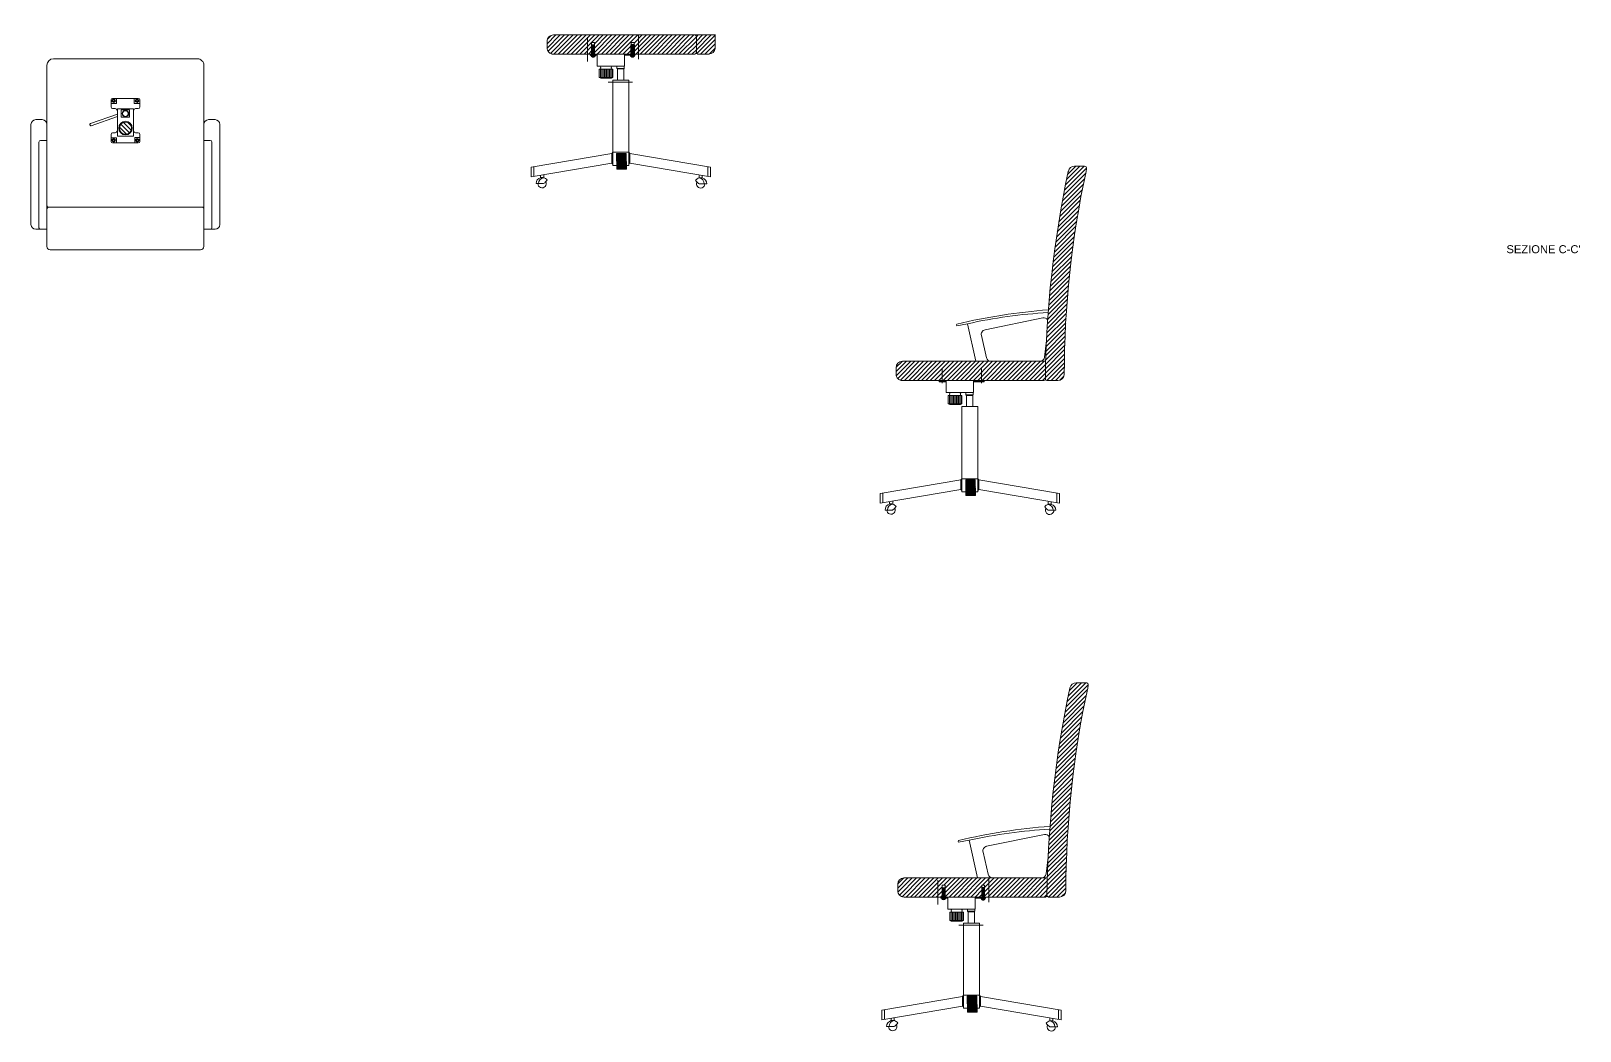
# Model space of a CAD drawing. Header units: millimetres. Extents: x 1212 to 3396, y 780 to 1892.
# Drawn here: x 1823.9 to 2307.9, y 779.6 to 1092.1 of the extents above; entities that cross this region are included whole.
import ezdxf

# ---------------------------------------------------------------- set-up
doc = ezdxf.new("R2010")
doc.units = ezdxf.units.MM
doc.linetypes.add('TRATTOPUNTO', pattern=[25.4, 12.7, -6.35, 0, -6.35])
for name, color, linetype, lineweight in [('A-FURN', 2, 'Continuous', 18), ('LINEE', 250, 'Continuous', 18), ('LINEE DI SEZIONE', 12, 'Continuous', 15), ('SCRITTE', 5, 'Continuous', 20)]:
    doc.layers.add(name, color=color, linetype=linetype, lineweight=lineweight)
doc.layers.add('DETTAGLI', color=4, linetype='TRATTOPUNTO')
doc.styles.get("Standard").update_dxf_attribs({"font": 'arial.ttf'})

msp = doc.modelspace()

# ---------------------------------------------------------------- hatches: boundary and pattern name
at = {"layer": 'A-FURN'}
h = msp.add_hatch(dxfattribs=at)
h.set_pattern_fill('ANSI31', color=256, scale=0.19)
h.set_pattern_definition([(45, (107.0177, -156.9117), (-0.42656217, 0.42656217), [])])
h.paths.add_polyline_path([(2000.84, 1084.83), (2000, 1084.83), (2000, 1084.46), (2000.84, 1084.46)])
h.paths.add_polyline_path([(1999.11, 1084.83), (1998.71, 1084.83), (1998.71, 1084.46), (1999.11, 1084.46)])
h.paths.add_polyline_path([(2011.48, 1084.84), (2009.4, 1084.84), (2009.4, 1084.46), (2011.48, 1084.46)])
h.paths.add_polyline_path([(2012.68, 1084.84), (2012.37, 1084.84), (2012.37, 1084.46), (2012.68, 1084.46)])
at = {"layer": 'LINEE DI SEZIONE', "transparency": 33554687}
h = msp.add_hatch(dxfattribs=at)
h.set_pattern_fill('ANSI31', color=256, scale=0.3)
h.paths.add_polyline_path([(1999.77, 1088.03), (1999.34, 1088.03), (1999.11, 1087.91), (1999.77, 1087.91)])
edge = h.paths.add_edge_path()
edge.add_line((2012.37, 1087.91), (2012.37, 1084.84))
edge.add_line((2012.37, 1084.84), (2031.34, 1084.84))
edge.add_arc((2031.34, 1085.34), 0.5, 270.0135, 360)
edge.add_line((2031.84, 1085.34), (2031.84, 1090.33))
edge.add_arc((2031.34, 1090.33), 0.5, 360, 450)
edge.add_line((2031.34, 1090.83), (1987.2, 1090.83))
edge.add_arc((1987.2, 1088.83), 2, 90, 180)
edge.add_line((1985.2, 1088.83), (1985.2, 1086.83))
edge.add_arc((1987.2, 1086.83), 2, 180, 270.0141)
edge.add_line((1987.2, 1084.83), (1999.11, 1084.83))
edge.add_line((1999.11, 1084.83), (1999.11, 1085.79))
edge.add_line((1999.11, 1085.79), (1999.34, 1086.02))
edge.add_line((1999.34, 1086.02), (1999.11, 1086.02))
edge.add_line((1999.11, 1086.02), (1999.11, 1088.51))
edge.add_line((1999.11, 1088.51), (2000, 1088.51))
edge.add_line((2000, 1088.51), (2000, 1084.83))
edge.add_line((2000, 1084.83), (2011.48, 1084.84))
edge.add_line((2011.48, 1084.84), (2011.48, 1088.51))
edge.add_line((2011.48, 1088.51), (2012.37, 1088.51))
edge.add_line((2012.37, 1088.51), (2012.37, 1087.91))
h = msp.add_hatch(dxfattribs=at)
h.set_pattern_fill('ANSI31', color=256, scale=0.3)
h.paths.add_polyline_path([(2031.84, 1085.34, 0.414214), (2032.34, 1084.84), (2035.76, 1084.84, 0.383191), (2037.75, 1086.63), (2037.75, 1090.83), (2031.34, 1090.83, -0.414214), (2031.84, 1090.33)])
at = {"layer": 'LINEE DI SEZIONE'}
h = msp.add_hatch(dxfattribs=at)
h.set_pattern_fill('ANSI31', color=256, scale=0.1, angle=90)
h.set_pattern_definition([(135, (-109.0481, 101.98467), (-0.224506403, -0.224506403), [])])
h.paths.add_polyline_path([(2009.99, 1048.91), (2006.99, 1048.91), (2006.94, 1053.83), (2009.94, 1053.83)])
h.paths.add_polyline_path([(2011.48, 1084.83), (2009.4, 1084.85), (2009.4, 1084.46), (2011.48, 1084.46)])
h.paths.add_polyline_path([(2012.68, 1084.84), (2012.37, 1084.84), (2012.37, 1084.46), (2012.68, 1084.46)])
h.paths.add_polyline_path([(2000.84, 1084.84), (1999.99, 1084.84), (1999.99, 1084.46), (2000.84, 1084.46)])
h.paths.add_polyline_path([(1999.11, 1084.84), (1998.71, 1084.84), (1998.71, 1084.46), (1999.07, 1084.46), (1999.11, 1084.46)])
at = {"layer": 'LINEE DI SEZIONE', "transparency": 33554687}
h = msp.add_hatch(dxfattribs=at)
h.set_pattern_fill('ANSI31', color=256, scale=0.3, angle=270)
h.paths.add_polyline_path([(1851.57, 1061.72, 1), (1855.38, 1061.72, 1)])
at = {"layer": 'LINEE DI SEZIONE'}
h = msp.add_hatch(dxfattribs=at)
h.set_pattern_fill('ANSI31', color=256, scale=0.3)
h.paths.add_polyline_path([(2153.61, 1048.17), (2153.76, 1049, 0.467687), (2153.07, 1049.83), (2150.03, 1049.83, 0.352514), (2148.08, 1048.25), (2148.06, 1048.17, 0.049744), (2140.89, 983.36, 0.414214), (2141.39, 982.86), (2144.81, 982.86, 0.383262), (2146.8, 984.65, -0.05281)])
h = msp.add_hatch(dxfattribs=at)
h.set_pattern_fill('ANSI31', color=256, scale=0.3)
h.paths.add_polyline_path([(2141, 988.85), (2139.26, 988.85, -0.020374), (2139.14, 988.85), (2123.95, 988.85, -0.022356), (2123.82, 988.85), (2096.25, 988.85, 0.414214), (2094.25, 986.85), (2094.25, 984.85, 0.414283), (2096.25, 982.85), (2108.16, 982.85), (2109.89, 982.85), (2118.44, 982.86), (2120.53, 982.85), (2121.72, 982.86), (2140.39, 982.86, 0.414145), (2140.89, 983.36), (2140.89, 983.36, -0.004178)])
h = msp.add_hatch(dxfattribs=at)
h.set_pattern_fill('ANSI31', color=256, scale=0.1, angle=90)
h.paths.add_polyline_path([(2120.93, 982.85), (2120.53, 982.85), (2118.44, 982.86), (2118.44, 982.48), (2120.93, 982.48)])
h.paths.add_polyline_path([(2109.89, 982.85), (2108.6, 982.85), (2108.6, 982.48), (2109.04, 982.48), (2109.89, 982.48)])
h.paths.add_polyline_path([(2108.6, 982.85), (2108.16, 982.85), (2107.76, 982.85), (2107.76, 982.48), (2108.12, 982.48), (2108.16, 982.48), (2108.6, 982.48)])
h.paths.add_polyline_path([(2121.72, 982.86), (2120.93, 982.85), (2120.93, 982.48), (2121.72, 982.48)])
h.paths.add_polyline_path([(2118.99, 951.85), (2115.99, 951.85), (2116.03, 946.92), (2119.04, 946.92)])
h = msp.add_hatch(dxfattribs=at)
h.set_pattern_fill('ANSI31', color=256, scale=0.3)
h.set_pattern_definition([(45, (0.5051, -161.3812), (-0.6735192, 0.6735192), [])])
h.paths.add_polyline_path([(2141.5, 827.47), (2139.77, 827.47, -0.020374), (2139.65, 827.47), (2124.45, 827.47, -0.022356), (2124.33, 827.47), (2096.75, 827.47, 0.414214), (2094.75, 825.47), (2094.75, 823.47, 0.414283), (2096.75, 821.47), (2108.66, 821.47), (2108.66, 824.4), (2108.66, 825.15), (2109.55, 825.15), (2109.55, 824.25), (2109.55, 821.47), (2110.39, 821.47), (2118.95, 821.48), (2121.04, 821.46), (2121.04, 821.47), (2121.04, 825.15), (2121.92, 825.15), (2121.92, 821.47), (2122.23, 821.48), (2140.9, 821.48, 0.414145), (2141.4, 821.98), (2141.4, 821.98, -0.004178)])
h.paths.add_polyline_path([(2154.11, 886.79), (2154.26, 887.62, 0.467687), (2153.58, 888.45), (2150.54, 888.45, 0.354068), (2148.58, 886.86, 0.049804), (2141.4, 821.98, 0.414214), (2141.9, 821.48), (2145.31, 821.48, 0.383262), (2147.3, 823.27, -0.05281)])
h = msp.add_hatch(dxfattribs=at)
h.set_pattern_fill('ANSI31', color=256, scale=0.1, angle=90)
h.set_pattern_definition([(135, (0.50507, -161.3812), (-0.224506403, -0.224506403), [])])
h.paths.add_polyline_path([(2119.54, 785.54), (2116.54, 785.54), (2116.5, 790.47), (2119.5, 790.47)])
h.paths.add_polyline_path([(2121.04, 821.46), (2118.95, 821.48), (2118.95, 821.1), (2121.04, 821.1)])
h.paths.add_polyline_path([(2122.23, 821.48), (2121.92, 821.47), (2121.92, 821.1), (2122.23, 821.1)])
h.paths.add_polyline_path([(2110.39, 821.47), (2109.55, 821.47), (2109.55, 821.09), (2110.39, 821.09)])
h.paths.add_polyline_path([(2108.66, 821.47), (2108.26, 821.47), (2108.26, 821.09), (2108.63, 821.09), (2108.66, 821.09)])

# ---------------------------------------------------------------- linework, layer by layer
at = {"layer": 'A-FURN', "linetype": 'TRATTOPUNTO', "ltscale": 0.6}
for p, q in [((1997.88, 1082.52), (1997.88, 1092.06)), ((2013.72, 1083.24), (2013.72, 1091.53)), ((2011.94, 1076.1), (2003.64, 1076.1)), ((2107.34, 819.14), (2107.34, 828.68)), ((2123.18, 819.85), (2123.18, 828.15)), ((2121.49, 812.73), (2113.19, 812.73))]:
    msp.add_line(p, q, dxfattribs=at)
at = {"layer": 'A-FURN'}
for p, q in [((2031.34, 1090.83), (2037.78, 1090.83)), ((2037.75, 1086.63), (2037.75, 1090.83)), ((2000, 1084.46), (2000.84, 1084.46)), ((2011.48, 1084.46), (2009.4, 1084.46)), ((2012.37, 1084.83), (2012.37, 1084.46)), ((2032.34, 1084.84), (2035.76, 1084.84)), ((2001.92, 1080.15), (2001.92, 1077.54)), ((2002.32, 1080.15), (2002.32, 1077.54)), ((2002.72, 1080.15), (2002.72, 1077.54)), ((2003.12, 1080.15), (2003.12, 1077.54)), ((2003.52, 1080.15), (2003.52, 1077.54)), ((2003.92, 1080.15), (2003.92, 1077.54)), ((2004.32, 1080.15), (2004.32, 1077.54)), ((2004.72, 1080.15), (2004.72, 1077.54)), ((2005.12, 1080.15), (2005.12, 1077.54)), ((2005.52, 1080.15), (2005.52, 1077.54)), ((2007.18, 1080.21), (2007.02, 1080.38)), ((2009.17, 1080.21), (2007.18, 1080.21)), ((2007.18, 1076.69), (2007.18, 1080.21)), ((2009.33, 1080.38), (2009.17, 1080.21)), ((2009.18, 1076.69), (2009.17, 1080.21)), ((2005.76, 1076.69), (2005.76, 1050.08)), ((2005.76, 1076.69), (2010.76, 1076.69)), ((2010.76, 1050.08), (2010.76, 1076.69)), ((1848.95, 1070.51), (1848.95, 1068.32)), ((1857.45, 1071.01), (1849.45, 1071.01)), ((1850.7, 1069.42), (1850.7, 1071.01)), ((1856.17, 1069.42), (1856.17, 1071.01)), ((1857.95, 1070.51), (1857.95, 1068.32)), ((1850.95, 1066.06), (1842.55, 1063.11)), ((1842.77, 1062.47), (1850.95, 1065.34)), ((1848.95, 1069.42), (1850.7, 1069.42)), ((1849.45, 1067.82), (1850.3, 1067.82)), ((1850.3, 1067.82), (1849.45, 1067.82)), ((1850.95, 1067.73), (1850.95, 1059.17)), ((1850.95, 1067.73), (1855.95, 1067.73)), ((1855.95, 1059.17), (1855.95, 1067.73)), ((1857.92, 1069.42), (1856.17, 1069.42)), ((1856.59, 1067.82), (1857.45, 1067.82)), ((1823.95, 1062.86), (1823.95, 1031.61)), ((1827.45, 1064.36), (1825.45, 1064.36)), ((1828.95, 1057.84), (1828.95, 1062.86)), ((1842.37, 1062.73), (1842.39, 1062.66)), ((1850.3, 1060.26), (1849.45, 1060.26)), ((1857.45, 1060.26), (1856.59, 1060.26)), ((1856.59, 1060.26), (1857.45, 1060.26)), ((1877.95, 1062.86), (1877.95, 1057.84)), ((1879.45, 1064.36), (1881.45, 1064.36)), ((1882.95, 1062.86), (1882.95, 1031.61)), ((1826.45, 1057.34), (1826.45, 1030.61)), ((1828.95, 1057.84), (1826.95, 1057.84)), ((1848.95, 1057.57), (1848.95, 1059.76)), ((1848.95, 1058.66), (1850.69, 1058.66)), ((1849.45, 1057.07), (1857.45, 1057.07)), ((1850.69, 1058.66), (1850.69, 1057.07)), ((1850.95, 1059.17), (1855.95, 1059.17)), ((1856.35, 1057.06), (1856.35, 1058.81)), ((1856.35, 1058.81), (1857.95, 1058.81)), ((1857.95, 1057.57), (1857.95, 1059.76)), ((1877.95, 1057.84), (1879.95, 1057.84)), ((1880.45, 1057.34), (1880.45, 1030.61)), ((2005.76, 1054.15), (2005.44, 1053.76)), ((2005.44, 1053.76), (2005.44, 1050.76)), ((2005.44, 1050.76), (2005.76, 1050.5)), ((2005.76, 1054.15), (2010.76, 1054.16)), ((2009.94, 1053.83), (2006.94, 1053.83)), ((2006.94, 1053.83), (2006.99, 1048.91)), ((2006.94, 1053.83), (2009.94, 1053.83)), ((2009.94, 1053.83), (2009.99, 1048.91)), ((2010.76, 1054.16), (2011.09, 1053.78)), ((2011.09, 1050.78), (2010.76, 1050.52)), ((2011.09, 1053.78), (2011.09, 1050.78)), ((1981.06, 1046.63), (1981.06, 1049.63)), ((1981.06, 1046.63), (1981.06, 1049.63)), ((1983.16, 1046.99), (1983.16, 1046.22)), ((1984.15, 1046.22), (1984.15, 1047.16)), ((2005.76, 1050.08), (2006.94, 1050.08)), ((2007, 1048.91), (2010.01, 1048.91)), ((2009.97, 1050.08), (2010.76, 1050.08)), ((2032.69, 1047.11), (2032.69, 1046.15)), ((2033.68, 1046.15), (2033.68, 1046.94)), ((2035.47, 1046.63), (2035.47, 1049.63)), ((2035.47, 1046.63), (2035.47, 1049.63)), ((2148.06, 1048.17), (2148.08, 1048.25)), ((2150.03, 1049.83), (2153.07, 1049.83)), ((2153.61, 1048.17), (2153.76, 1049)), ((1981.74, 1044.37), (1982.33, 1044.37)), ((1982.33, 1044.37), (1984.13, 1044.37)), ((2034.5, 1044.3), (2032.71, 1044.3)), ((2034.5, 1044.3), (2035.09, 1044.3)), ((1828.95, 1036.48), (1828.95, 1037.48)), ((1828.95, 1036.48), (1828.95, 1024.71)), ((1829.45, 1036.98), (1829.45, 1036.98)), ((1877.45, 1036.98), (1877.45, 1036.98)), ((1877.95, 1037.48), (1877.95, 1036.48)), ((1877.95, 1024.71), (1877.95, 1036.48)), ((1825.45, 1030.11), (1826.95, 1030.11)), ((1826.95, 1030.11), (1828.95, 1030.11)), ((1879.95, 1030.11), (1877.95, 1030.11)), ((1881.45, 1030.11), (1879.95, 1030.11)), ((1829.95, 1023.71), (1876.95, 1023.71)), ((2140.08, 1002.39), (2122.05, 998.7)), ((2113.26, 999.97), (2116.61, 1000.59)), ((2119.19, 988.85), (2116.61, 1000.59)), ((2122.49, 989.98), (2120.9, 996.9)), ((2140.63, 990.14), (2141.24, 995.33)), ((2096.25, 988.85), (2141, 988.85)), ((2094.25, 984.85), (2094.25, 986.85)), ((2096.25, 982.85), (2108.16, 982.85)), ((2107.76, 982.48), (2107.76, 982.85)), ((2109.89, 982.85), (2108.16, 982.85)), ((2120.53, 982.85), (2118.44, 982.86)), ((2121.72, 982.86), (2120.5, 982.84)), ((2121.72, 982.86), (2121.72, 982.48)), ((2140.39, 982.86), (2121.72, 982.86)), ((2140.89, 985.03), (2140.89, 983.36)), ((2141.39, 982.86), (2144.81, 982.86)), ((2107.76, 982.48), (2108.12, 982.48)), ((2108.12, 982.48), (2108.16, 982.48)), ((2109.04, 982.48), (2108.16, 982.48)), ((2109.04, 982.48), (2109.89, 982.48)), ((2110.57, 978.17), (2114.81, 978.17)), ((2110.97, 978.17), (2110.97, 975.56)), ((2111.37, 978.17), (2111.37, 975.56)), ((2111.77, 978.17), (2111.77, 975.56)), ((2112.17, 978.17), (2112.17, 975.56)), ((2112.57, 978.17), (2112.57, 975.56)), ((2112.97, 978.17), (2112.97, 975.56)), ((2113.37, 978.17), (2113.37, 975.56)), ((2113.77, 978.17), (2113.77, 975.56)), ((2114.17, 978.17), (2114.17, 975.56)), ((2114.57, 978.17), (2114.57, 975.56)), ((2116.22, 978.22), (2116.07, 978.39)), ((2116.22, 974.7), (2116.22, 978.22)), ((2118.22, 978.22), (2116.22, 978.22)), ((2118.38, 978.39), (2118.22, 978.22)), ((2118.22, 974.7), (2118.22, 978.22)), ((2121.72, 982.48), (2118.44, 982.48)), ((2120.53, 982.48), (2118.44, 982.48)), ((2118.44, 980.74), (2118.44, 981.41)), ((2110.57, 975.56), (2114.81, 975.56)), ((2110.57, 975.56), (2111, 975.33)), ((2114.81, 975.56), (2114.38, 975.33)), ((2114.81, 974.7), (2114.81, 948.1)), ((2114.81, 974.7), (2119.81, 974.7)), ((2119.81, 948.1), (2119.81, 974.7)), ((2114.81, 952.17), (2114.49, 951.78)), ((2114.49, 951.78), (2114.49, 948.78)), ((2114.49, 948.78), (2114.81, 948.52)), ((2114.81, 952.17), (2119.81, 952.18)), ((2118.99, 951.85), (2115.99, 951.85)), ((2115.99, 951.85), (2116.03, 946.92)), ((2115.99, 951.85), (2118.99, 951.85)), ((2118.99, 951.85), (2119.04, 946.92)), ((2119.81, 952.18), (2120.14, 951.79)), ((2120.14, 948.79), (2119.81, 948.54)), ((2120.14, 951.79), (2120.14, 948.79)), ((2090.11, 944.65), (2090.11, 947.65)), ((2090.11, 944.65), (2090.11, 947.65)), ((2092.21, 945), (2092.21, 944.24)), ((2093.2, 944.24), (2093.2, 945.17)), ((2114.81, 948.1), (2115.99, 948.1)), ((2116.05, 946.92), (2119.05, 946.92)), ((2119.01, 948.1), (2119.81, 948.1)), ((2141.74, 945.12), (2141.74, 944.16)), ((2142.73, 944.16), (2142.73, 944.95)), ((2144.52, 944.65), (2144.52, 947.65)), ((2144.52, 944.65), (2144.52, 947.65)), ((2090.79, 942.39), (2091.38, 942.39)), ((2091.38, 942.39), (2093.18, 942.39)), ((2143.55, 942.32), (2141.75, 942.32)), ((2143.55, 942.32), (2144.14, 942.32)), ((2148.56, 886.79), (2148.58, 886.87)), ((2150.54, 888.45), (2153.58, 888.45)), ((2154.11, 886.79), (2154.26, 887.62)), ((2113.77, 838.59), (2117.11, 839.21)), ((2119.7, 827.47), (2117.11, 839.21)), ((2140.58, 841.01), (2122.55, 837.32)), ((2122.99, 828.6), (2121.41, 835.52)), ((2141.14, 828.76), (2141.74, 833.95)), ((2094.75, 823.47), (2094.75, 825.47)), ((2096.75, 827.47), (2141.5, 827.47)), ((2109.55, 825.15), (2108.66, 825.15)), ((2108.66, 825.15), (2108.66, 824.4)), ((2108.66, 824.25), (2109.55, 824.4)), ((2109.55, 824.4), (2108.66, 824.4)), ((2108.66, 824.4), (2108.66, 821.09)), ((2108.66, 824.1), (2109.55, 824.25)), ((2108.66, 823.95), (2109.55, 824.1)), ((2108.66, 823.95), (2109.55, 824.1)), ((2108.66, 823.8), (2109.55, 823.95)), ((2108.66, 823.65), (2109.55, 823.8)), ((2108.66, 823.5), (2109.55, 823.65)), ((2108.66, 823.35), (2109.55, 823.5)), ((2108.66, 823.2), (2109.55, 823.35)), ((2108.66, 823.05), (2109.55, 823.2)), ((2108.66, 822.9), (2109.55, 823.05)), ((2108.66, 822.75), (2109.55, 822.9)), ((2109.55, 825.15), (2109.55, 824.25)), ((2109.55, 824.4), (2109.55, 821.09)), ((2141.4, 823.65), (2141.4, 821.98)), ((2096.75, 821.47), (2108.66, 821.47)), ((2108.26, 821.09), (2108.26, 821.47)), ((2108.26, 821.09), (2108.63, 821.09)), ((2108.53, 820.92), (2109.68, 820.92)), ((2108.63, 821.09), (2108.66, 821.09)), ((2108.66, 822.6), (2109.55, 822.75)), ((2108.66, 822.45), (2109.55, 822.6)), ((2108.66, 822.3), (2109.55, 822.45)), ((2108.66, 822.15), (2109.55, 822.3)), ((2108.66, 822), (2109.55, 822.15)), ((2108.66, 821.85), (2109.55, 822)), ((2108.66, 821.7), (2109.55, 821.85)), ((2108.66, 821.55), (2109.55, 821.7)), ((2108.66, 821.4), (2109.55, 821.55)), ((2108.66, 821.25), (2109.55, 821.4)), ((2109.55, 821.09), (2108.66, 821.09)), ((2110.39, 821.47), (2109.55, 821.47)), ((2109.55, 821.09), (2110.39, 821.09)), ((2109.71, 820.95), (2109.71, 821.09)), ((2121.04, 821.46), (2118.95, 821.48)), ((2120.87, 821.1), (2118.95, 821.1)), ((2118.95, 819.36), (2118.95, 820.03)), ((2121.04, 821.5), (2121.04, 821.1)), ((2122.23, 821.48), (2121.92, 821.47)), ((2121.92, 821.47), (2121.92, 821.1)), ((2122.23, 821.48), (2122.23, 821.1)), ((2140.9, 821.48), (2122.23, 821.48)), ((2141.9, 821.48), (2145.31, 821.48)), ((2111.07, 816.79), (2115.31, 816.79)), ((2111.07, 814.18), (2115.31, 814.18)), ((2111.07, 814.18), (2111.5, 813.94)), ((2111.47, 816.79), (2111.47, 814.18)), ((2111.87, 816.79), (2111.87, 814.18)), ((2112.27, 816.79), (2112.27, 814.18)), ((2112.67, 816.79), (2112.67, 814.18)), ((2113.07, 816.79), (2113.07, 814.18)), ((2113.47, 816.79), (2113.47, 814.18)), ((2113.87, 816.79), (2113.87, 814.18)), ((2114.27, 816.79), (2114.27, 814.18)), ((2114.67, 816.79), (2114.67, 814.18)), ((2115.31, 814.18), (2114.89, 813.94)), ((2115.07, 816.79), (2115.07, 814.18)), ((2115.32, 813.32), (2115.32, 786.72)), ((2115.32, 813.32), (2120.32, 813.32)), ((2116.73, 816.84), (2116.57, 817.01)), ((2116.73, 813.32), (2116.73, 816.84)), ((2118.72, 816.84), (2116.73, 816.84)), ((2118.88, 817.01), (2118.72, 816.84)), ((2118.73, 813.32), (2118.72, 816.84)), ((2120.32, 786.72), (2120.32, 813.32)), ((2115.32, 790.78), (2114.99, 790.4)), ((2114.99, 790.4), (2114.99, 787.4)), ((2115.32, 790.78), (2120.32, 790.8)), ((2119.5, 790.47), (2116.49, 790.47)), ((2116.5, 790.47), (2116.54, 785.54)), ((2116.5, 790.47), (2119.5, 790.47)), ((2119.5, 790.47), (2119.54, 785.54)), ((2120.32, 790.8), (2120.64, 790.41)), ((2120.64, 790.41), (2120.64, 787.41)), ((2090.61, 783.27), (2090.61, 786.27)), ((2090.61, 783.27), (2090.61, 786.27)), ((2114.99, 787.4), (2115.32, 787.14)), ((2115.32, 786.72), (2116.49, 786.72)), ((2116.56, 785.54), (2119.56, 785.54)), ((2119.52, 786.72), (2120.32, 786.72)), ((2120.64, 787.41), (2120.32, 787.15)), ((2145.02, 783.27), (2145.02, 786.27)), ((2145.02, 783.27), (2145.02, 786.27)), ((2091.29, 781.01), (2091.89, 781.01)), ((2091.89, 781.01), (2093.68, 781.01)), ((2092.71, 783.62), (2092.71, 782.85)), ((2093.7, 782.85), (2093.7, 783.79)), ((2142.24, 783.74), (2142.24, 782.78)), ((2144.05, 780.93), (2142.26, 780.93)), ((2143.23, 782.78), (2143.23, 783.57)), ((2144.05, 780.93), (2144.65, 780.93))]:
    msp.add_line(p, q, dxfattribs=at)
at = {"layer": 'A-FURN', "linetype": 'Continuous'}
msp.add_line((2108.5, 821.09), (2108.5, 820.95), dxfattribs=at)
at = {"layer": 'A-FURN'}
for points in [[(2011.48, 1084.84), (2000, 1084.83), (2000, 1088.51), (1999.11, 1088.51), (1999.11, 1084.83), (1987.2, 1084.83, -0.414286), (1985.2, 1086.83), (1985.2, 1088.83, -0.414214), (1987.2, 1090.83), (2031.34, 1090.83, -0.414214), (2031.84, 1090.33), (2031.84, 1085.34, -0.414145), (2031.34, 1084.84), (2012.37, 1084.84)], [(1828.95, 1037.48, 0.414214), (1829.45, 1036.98), (1877.45, 1036.98, 0.414214), (1877.95, 1037.48), (1877.95, 1057.17), (1877.95, 1081.37, 0.414214), (1875.95, 1083.37), (1830.95, 1083.37, 0.414213), (1828.95, 1081.37), (1828.95, 1057.17), (1828.95, 1037.48)]]:
    msp.add_lwpolyline(points, format="xyb", dxfattribs=at)
for points in [[(1985.2, 1086.83), (1985.2, 1088.83)], [(1998.71, 1084.83), (1998.71, 1084.46), (1999.11, 1084.46)], [(2012.37, 1084.83), (2012.37, 1088.51), (2011.48, 1088.51), (2011.48, 1084.83)], [(2012.68, 1084.84), (2012.68, 1084.46), (2012.37, 1084.46)], [(2001.52, 1077.54), (2001.52, 1080.15), (2005.76, 1080.15), (2005.76, 1077.54)], [(2002.02, 1081.09), (2001.9, 1080.94), (2002.02, 1080.81), (2001.9, 1080.68), (2002.02, 1080.56), (2001.9, 1080.46), (2002.02, 1080.34), (2001.9, 1080.25), (2002.02, 1080.15)], [(2005.26, 1081.09), (2005.38, 1080.94), (2005.26, 1080.81), (2005.38, 1080.68), (2005.26, 1080.56), (2005.38, 1080.46), (2005.26, 1080.34), (2005.38, 1080.25), (2005.26, 1080.15)], [(2005.44, 1050.76), (1980.27, 1046.5), (1980.27, 1049.5), (2005.45, 1053.78)], [(2011.09, 1050.78), (2036.26, 1046.5), (2036.26, 1049.5), (2011.09, 1053.78)], [(2110.57, 975.56), (2110.57, 978.17)], [(2111.07, 979.11), (2110.94, 978.96), (2111.07, 978.83), (2110.94, 978.7), (2111.07, 978.58), (2110.94, 978.48), (2111.07, 978.36), (2110.94, 978.27), (2111.07, 978.17)], [(2114.31, 979.11), (2114.43, 978.96), (2114.31, 978.83), (2114.43, 978.7), (2114.31, 978.58), (2114.43, 978.48), (2114.31, 978.36), (2114.43, 978.27), (2114.31, 978.17)], [(2114.81, 978.17), (2114.81, 975.56)], [(2114.38, 975.33), (2111, 975.33)], [(2114.49, 948.78), (2089.32, 944.51), (2089.32, 947.51), (2114.5, 951.79)], [(2120.14, 948.79), (2145.31, 944.51), (2145.31, 947.51), (2120.14, 951.79)], [(2121.92, 821.47), (2121.92, 825.15), (2121.04, 825.15), (2121.04, 821.47)], [(2111.07, 814.18), (2111.07, 816.79)], [(2111.57, 817.73), (2111.45, 817.58), (2111.57, 817.45), (2111.45, 817.32), (2111.57, 817.2), (2111.45, 817.1), (2111.57, 816.98), (2111.45, 816.89), (2111.57, 816.79)], [(2114.89, 813.94), (2111.5, 813.94)], [(2114.81, 817.73), (2114.94, 817.58), (2114.81, 817.45), (2114.94, 817.32), (2114.81, 817.2), (2114.94, 817.1), (2114.81, 816.98), (2114.94, 816.89), (2114.81, 816.79)], [(2115.31, 816.79), (2115.31, 814.18)], [(2114.99, 787.4), (2089.82, 783.13), (2089.82, 786.13), (2115.01, 790.41)], [(2120.64, 787.41), (2145.81, 783.13), (2145.81, 786.13), (2120.64, 790.41)]]:
    msp.add_lwpolyline(points, dxfattribs=at)
for points in [[(2000.84, 1084.83), (2009.4, 1084.84), (2009.4, 1081.09), (2000.84, 1081.09)], [(2007.02, 1081.09), (2007.02, 1080.38), (2009.33, 1080.38), (2009.33, 1081.09)], [(2001.52, 1077.54), (2005.76, 1077.54), (2005.33, 1077.31), (2001.95, 1077.31)], [(1852.16, 1067.4), (1854.75, 1067.4), (1854.75, 1065.1), (1852.16, 1065.1)], [(2109.89, 982.85), (2118.44, 982.86), (2118.44, 979.11), (2109.89, 979.11)], [(2116.07, 979.11), (2116.07, 978.39), (2118.38, 978.39), (2118.38, 979.11)], [(2110.39, 821.47), (2118.95, 821.48), (2118.95, 817.73), (2110.39, 817.73)], [(2116.57, 817.73), (2116.57, 817.01), (2118.88, 817.01), (2118.88, 817.73)]]:
    msp.add_lwpolyline(points, close=True, dxfattribs=at)
for centre, radius in [((1853.45, 1066.25), 0.997), ((1853.45, 1066.25), 0.872), ((1853.48, 1061.72), 2.12), ((1853.48, 1061.72), 1.9)]:
    msp.add_circle(centre, radius, dxfattribs=at)
for centre, radius, start, end in [((2032.34, 1085.34), 0.5, 180, 270), ((2035.76, 1086.84), 2, 270.0141, 353.8797), ((1849.45, 1070.51), 0.5, 90, 180), ((1857.45, 1070.51), 0.5, 0, 90), ((1849.45, 1068.32), 0.5, 180, 270), ((1850.3, 1067.32), 0.5, 42.7692, 90), ((1849.9, 1066.95), 1.05, 1.5411, 42.7692), ((1856.99, 1066.95), 1.05, 137.2308, 178.4589), ((1856.59, 1067.32), 0.5, 90, 137.2308), ((1857.45, 1068.32), 0.5, 270, 0), ((1825.45, 1062.86), 1.5, 90, 180), ((1827.45, 1062.86), 1.5, 360, 90), ((1842.65, 1062.83), 0.3, 109.3575, 199.3575), ((1842.68, 1062.76), 0.3, 199.3575, 289.3575), ((1849.45, 1059.76), 0.5, 90, 180), ((1850.3, 1060.76), 0.5, 270, 317.2308), ((1849.9, 1061.13), 1.05, 317.2308, 358.4589), ((1856.99, 1061.13), 1.05, 181.5411, 222.7692), ((1856.59, 1060.76), 0.5, 222.7692, 270), ((1857.45, 1059.76), 0.5, 0, 90), ((1879.45, 1062.86), 1.5, 90, 180), ((1881.45, 1062.86), 1.5, 0, 90), ((1826.95, 1057.34), 0.5, 90, 180), ((1849.45, 1057.57), 0.5, 180, 270), ((1857.45, 1057.57), 0.5, 270, 0), ((1879.95, 1057.34), 0.5, 0, 90), ((1983.65, 1044.37), 1.91, 104.9882, 180), ((1984.36, 1044.4), 1.83, 96.7519, 180.9034), ((1983.65, 1044.37), 1.91, 75.0118, 104.9882), ((1983.65, 1044.37), 1.91, 35.449, 75.0118), ((1981.18, 1048.33), 4.93, 317.468, 324.7631), ((2033.18, 1044.3), 1.91, 104.9882, 144.551), ((2033.18, 1044.3), 1.91, 75.0118, 104.9882), ((2032.47, 1044.33), 1.83, 359.0966, 83.2481), ((2033.18, 1044.3), 1.91, 0, 75.0118), ((2469.36, 979.83), 328.49, 167.9929, 179.384), ((2450.05, 984.26), 303.26, 167.8337, 179.9256), ((2150.03, 1047.83), 2, 90, 167.6732), ((2153.07, 1049.13), 0.7, 349.7405, 90), ((1983.65, 1044.37), 1.32, 180, 28.0642), ((1981.18, 1048.33), 4.93, 306.7009, 317.468), ((2035.65, 1048.25), 4.93, 215.2369, 222.532), ((2033.18, 1044.3), 1.32, 151.9358, 0), ((2035.65, 1048.25), 4.93, 222.532, 233.2991), ((1829.45, 1036.48), 0.5, 90, 180), ((1877.45, 1036.48), 0.5, 0, 90), ((1825.45, 1031.61), 1.5, 180, 270), ((1881.45, 1031.61), 1.5, 270, 0), ((1826.95, 1030.61), 0.5, 180, 270), ((1879.95, 1030.61), 0.5, 270, 0), ((1829.95, 1024.71), 1, 180, 270), ((1876.95, 1024.71), 1, 270, 0), ((2156.17, 819.2), 186.31, 94.4124, 103.3141), ((2150.13, 850.61), 153.69, 93.1188, 102.6147), ((2140.38, 1000.92), 1.5, 35.1093, 101.5501), ((2113.62, 1000.24), 0.447, 143.2422, 216.7578), ((2122.36, 997.24), 1.5, 102.038, 192.9144), ((2096.25, 986.85), 2, 90, 180), ((2123.89, 990.28), 1.43, 191.9158, 272.5613), ((2139.2, 990.29), 1.44, 267.6656, 354.2879), ((2096.25, 984.85), 2, 180, 270.0141), ((2140.39, 983.36), 0.5, 270.0135, 0), ((2141.39, 983.36), 0.5, 180, 270), ((2144.81, 984.86), 2, 270.0141, 353.8797), ((2092.7, 942.39), 1.91, 104.9882, 180), ((2093.41, 942.42), 1.83, 96.7519, 180.9034), ((2092.7, 942.39), 1.91, 75.0118, 104.9882), ((2092.7, 942.39), 1.91, 35.449, 75.0118), ((2142.23, 942.32), 1.91, 104.9882, 144.551), ((2142.23, 942.32), 1.91, 75.0118, 104.9882), ((2141.52, 942.34), 1.83, 359.0966, 83.2481), ((2142.23, 942.32), 1.91, 0, 75.0118), ((2092.7, 942.39), 1.32, 180, 28.0642), ((2090.23, 946.34), 4.93, 306.7009, 317.468), ((2090.23, 946.34), 4.93, 317.468, 324.7631), ((2144.7, 946.27), 4.93, 215.2369, 222.532), ((2142.23, 942.32), 1.32, 151.9358, 0), ((2144.7, 946.27), 4.93, 222.532, 233.2991), ((2469.86, 818.45), 328.49, 167.9929, 179.384), ((2450.56, 822.87), 303.26, 167.8337, 179.9256), ((2150.54, 886.45), 2, 90, 167.6732), ((2153.58, 887.75), 0.7, 349.7405, 90), ((2156.67, 657.82), 186.31, 94.4124, 103.3141), ((2150.63, 689.22), 153.69, 93.1188, 102.6147), ((2114.13, 838.86), 0.447, 143.2422, 216.7578), ((2122.87, 835.86), 1.5, 102.038, 192.9144), ((2140.88, 839.54), 1.5, 35.1093, 101.5501), ((2124.39, 828.9), 1.43, 191.9158, 272.5613), ((2139.71, 828.91), 1.44, 267.6656, 354.2879), ((2096.75, 825.47), 2, 90, 180), ((2096.75, 823.47), 2, 180, 270.0141), ((2145.31, 823.48), 2, 270.0141, 353.8797), ((2108.53, 820.95), 0.03, 180, 270), ((2109.1, 821.35), 0.7, 217.5656, 322.4344), ((2109.68, 820.95), 0.03, 270, 0), ((2140.9, 821.98), 0.5, 270.0135, 0), ((2141.9, 821.98), 0.5, 180, 270), ((2093.21, 781.01), 1.91, 104.9882, 180), ((2093.21, 781.01), 1.32, 180, 28.0642), ((2093.92, 781.04), 1.83, 96.7519, 180.9034), ((2093.21, 781.01), 1.91, 75.0118, 104.9882), ((2090.73, 784.96), 4.93, 306.7009, 317.468), ((2093.21, 781.01), 1.91, 35.449, 75.0118), ((2090.73, 784.96), 4.93, 317.468, 324.7631), ((2142.74, 780.93), 1.91, 104.9882, 144.551), ((2145.21, 784.89), 4.93, 215.2369, 222.532), ((2142.74, 780.93), 1.32, 151.9358, 0), ((2145.21, 784.89), 4.93, 222.532, 233.2991), ((2142.74, 780.93), 1.91, 75.0118, 104.9882), ((2142.03, 780.96), 1.83, 359.0966, 83.2481), ((2142.74, 780.93), 1.91, 0, 75.0118)]:
    msp.add_arc(centre, radius, start, end, dxfattribs=at)
at = {"layer": 'DETTAGLI'}
for p, q in [((1999, 1084.27), (1999, 1084.41)), ((2000.17, 1084.24), (1999.03, 1084.24)), ((2000, 1087.57), (1999.11, 1087.71)), ((1999.11, 1087.71), (2000, 1087.71)), ((1999.11, 1087.71), (1999.11, 1084.44)), ((2000, 1087.42), (1999.11, 1087.56)), ((2000, 1087.27), (1999.11, 1087.41)), ((2000, 1087.27), (1999.11, 1087.41)), ((2000, 1087.12), (1999.11, 1087.26)), ((2000, 1086.97), (1999.11, 1087.11)), ((2000, 1086.82), (1999.11, 1086.96)), ((2000, 1086.67), (1999.11, 1086.81)), ((2000, 1086.52), (1999.11, 1086.66)), ((2000, 1086.37), (1999.11, 1086.51)), ((2000, 1086.22), (1999.11, 1086.36)), ((2000, 1086.07), (1999.11, 1086.21)), ((2000, 1085.92), (1999.11, 1086.06)), ((2000, 1085.77), (1999.11, 1085.91)), ((2000, 1085.62), (1999.11, 1085.76)), ((2000, 1085.47), (1999.11, 1085.61)), ((2000, 1085.32), (1999.11, 1085.46)), ((2000, 1085.17), (1999.11, 1085.31)), ((2000, 1085.02), (1999.11, 1085.16)), ((2000, 1084.87), (1999.11, 1085.01)), ((2000, 1084.72), (1999.11, 1084.86)), ((2000, 1084.57), (1999.11, 1084.71)), ((2000, 1084.44), (2000, 1087.71)), ((2011.31, 1084.24), (2012.46, 1084.24)), ((2011.48, 1087.57), (2012.37, 1087.71)), ((2012.37, 1087.71), (2011.48, 1087.71)), ((2011.48, 1084.44), (2011.48, 1087.71)), ((2011.48, 1087.42), (2012.37, 1087.56)), ((2011.48, 1087.27), (2012.37, 1087.41)), ((2011.48, 1087.27), (2012.37, 1087.41)), ((2011.48, 1087.12), (2012.37, 1087.26)), ((2011.48, 1086.97), (2012.37, 1087.11)), ((2011.48, 1086.82), (2012.37, 1086.96)), ((2011.48, 1086.67), (2012.37, 1086.81)), ((2011.48, 1086.52), (2012.37, 1086.66)), ((2011.48, 1086.37), (2012.37, 1086.51)), ((2011.48, 1086.22), (2012.37, 1086.36)), ((2011.48, 1086.07), (2012.37, 1086.21)), ((2011.48, 1085.92), (2012.37, 1086.06)), ((2011.48, 1085.77), (2012.37, 1085.91)), ((2011.48, 1085.62), (2012.37, 1085.76)), ((2011.48, 1085.47), (2012.37, 1085.61)), ((2011.48, 1085.32), (2012.37, 1085.46)), ((2011.48, 1085.17), (2012.37, 1085.31)), ((2011.48, 1085.02), (2012.37, 1085.16)), ((2011.48, 1084.87), (2012.37, 1085.01)), ((2011.48, 1084.72), (2012.37, 1084.86)), ((2011.48, 1084.57), (2012.37, 1084.71)), ((2012.37, 1087.71), (2012.37, 1084.44)), ((2012.49, 1084.27), (2012.49, 1084.41)), ((2121.04, 824.2), (2121.92, 824.35)), ((2121.92, 824.35), (2121.04, 824.35)), ((2121.04, 824.05), (2121.92, 824.2)), ((2121.04, 823.9), (2121.92, 824.05)), ((2121.04, 823.9), (2121.92, 824.05)), ((2121.04, 823.75), (2121.92, 823.9)), ((2121.04, 823.6), (2121.92, 823.75)), ((2121.04, 823.45), (2121.92, 823.6)), ((2121.04, 823.3), (2121.92, 823.45)), ((2121.04, 823.15), (2121.92, 823.3)), ((2121.04, 823), (2121.92, 823.15)), ((2121.04, 822.85), (2121.92, 823)), ((2121.04, 822.7), (2121.92, 822.85)), ((2121.04, 821.1), (2118.95, 821.1)), ((2120.87, 820.9), (2122.01, 820.9)), ((2121.04, 822.55), (2121.92, 822.7)), ((2121.04, 822.4), (2121.92, 822.55)), ((2121.04, 822.25), (2121.92, 822.4)), ((2121.04, 822.1), (2121.92, 822.25)), ((2121.04, 821.95), (2121.92, 822.1)), ((2121.04, 821.8), (2121.92, 821.95)), ((2121.04, 821.65), (2121.92, 821.8)), ((2121.04, 821.5), (2121.92, 821.65)), ((2121.04, 821.35), (2121.92, 821.5)), ((2121.04, 821.2), (2121.92, 821.35)), ((2122.01, 821.1), (2121.92, 821.1)), ((2122.23, 821.1), (2122.01, 821.1)), ((2122.04, 820.93), (2122.04, 821.07))]:
    msp.add_line(p, q, dxfattribs=at)
at = {"layer": 'DETTAGLI', "linetype": 'Continuous'}
for p, q in [((1999.03, 1084.44), (2000.17, 1084.44)), ((2000.2, 1084.41), (2000.2, 1084.27)), ((2011.28, 1084.41), (2011.28, 1084.27)), ((2012.46, 1084.44), (2011.31, 1084.44)), ((2120.84, 821.07), (2120.84, 820.93))]:
    msp.add_line(p, q, dxfattribs=at)
at = {"layer": 'DETTAGLI'}
for centre, radius, start, end in [((1999.03, 1084.41), 0.03, 90, 180), ((1999.03, 1084.27), 0.03, 180, 270), ((1999.6, 1084.66), 0.7, 217.5656, 322.4344), ((2000.17, 1084.27), 0.03, 270, 0), ((2011.31, 1084.27), 0.03, 180, 270), ((2011.89, 1084.66), 0.7, 217.5656, 322.4344), ((2012.46, 1084.41), 0.03, 0, 90), ((2012.46, 1084.27), 0.03, 270, 0), ((2120.87, 820.93), 0.03, 180, 270), ((2121.44, 821.32), 0.7, 217.5656, 322.4344), ((2122.01, 821.07), 0.03, 0, 90), ((2122.01, 820.93), 0.03, 270, 0)]:
    msp.add_arc(centre, radius, start, end, dxfattribs=at)
at = {"layer": 'DETTAGLI', "linetype": 'Continuous'}
for centre, start, end in [((2000.17, 1084.41), 0, 90), ((2011.31, 1084.41), 90, 180), ((2120.87, 821.07), 90, 180)]:
    msp.add_arc(centre, 0.03, start, end, dxfattribs=at)
at = {"layer": 'LINEE'}
for p, q in [((2108.6, 982.03), (2108.6, 986.53)), ((2120.93, 981.98), (2120.93, 986.53))]:
    msp.add_line(p, q, dxfattribs=at)
at = {"layer": 'SCRITTE', "linetype": 'Continuous'}
for points in [[(1849.96, 1069.98), (1850.13, 1070.27), (1849.96, 1070.56), (1849.62, 1070.56), (1849.45, 1070.27), (1849.62, 1069.98)], [(1857.25, 1069.98), (1857.42, 1070.27), (1857.25, 1070.56), (1856.92, 1070.56), (1856.75, 1070.27), (1856.92, 1069.98)], [(1849.96, 1057.6), (1850.13, 1057.9), (1849.96, 1058.19), (1849.62, 1058.19), (1849.45, 1057.9), (1849.62, 1057.6)], [(1857.33, 1057.6), (1857.5, 1057.9), (1857.33, 1058.19), (1856.99, 1058.19), (1856.82, 1057.9), (1856.99, 1057.6)]]:
    msp.add_lwpolyline(points, close=True, dxfattribs=at)
at = {"layer": 'SCRITTE'}
for centre in [(1849.79, 1070.27), (1857.09, 1070.27), (1849.79, 1057.9), (1857.16, 1057.9)]:
    msp.add_circle(centre, 0.549, dxfattribs=at)
at = {"layer": 'SCRITTE', "linetype": 'Continuous'}
for centre in [(1849.79, 1070.27), (1857.09, 1070.27), (1849.79, 1057.9), (1857.16, 1057.9)]:
    msp.add_circle(centre, 0.481, dxfattribs=at)

# ---------------------------------------------------------------- texts
at = {"layer": 'A-FURN', "insert": (2284.95, 1025.13), "char_height": 2.5, "attachment_point": 1}
msp.add_mtext_dynamic_manual_height_columns("SEZIONE C-C'", width=42.6733, gutter_width=12.5, heights=[0], dxfattribs=at)

doc.saveas('drawing.dxf')
